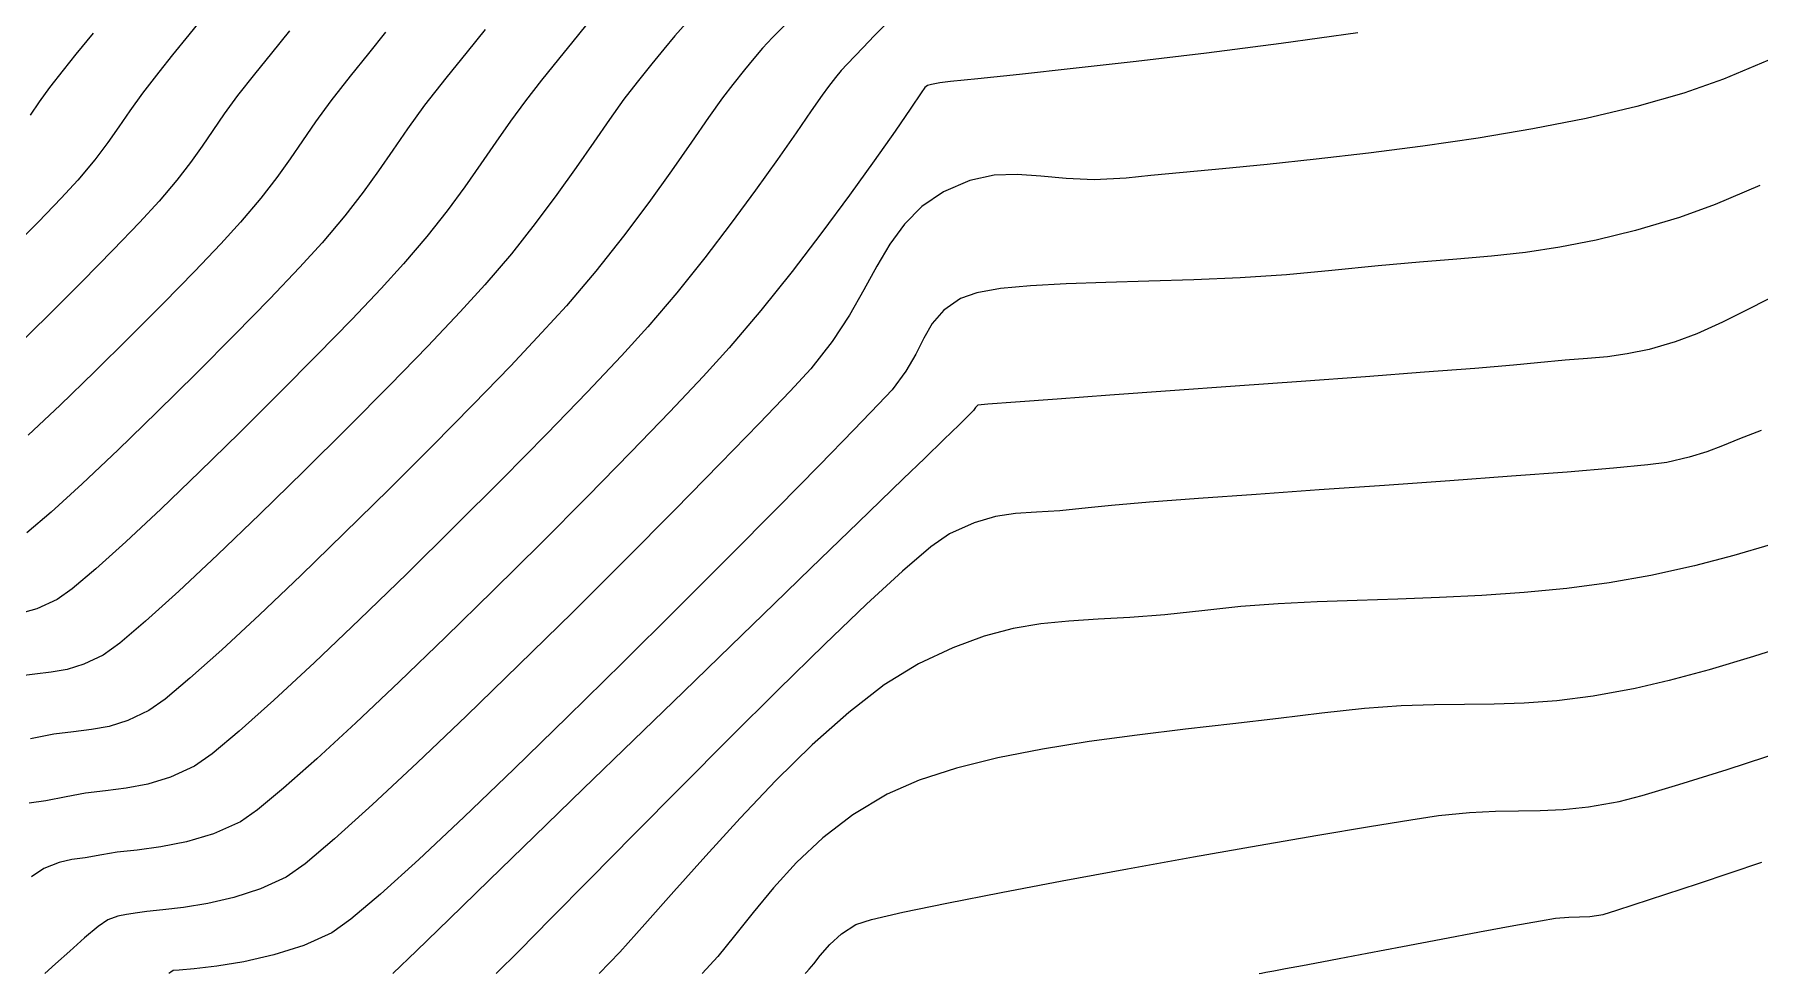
# Model space of a CAD drawing. Header units: millimetres. Extents: x 340454 to 342791, y 6993867 to 6995092.
# Drawn here: x 341928.72 to 341977.06, y 6994271.67 to 6994297.99 of the extents above; entities that cross this region are included whole.
import ezdxf

# ---------------------------------------------------------------- set-up
doc = ezdxf.new("R2010")
doc.units = ezdxf.units.MM
doc.header["$LTSCALE"] = 10
doc.layers.add('T-HM-CURVA_INTERMEDIARIA', color=45, linetype='Continuous')
doc.layers.add('T-HM-CURVA_MESTRA', color=20, linetype='Continuous')

msp = doc.modelspace()

# ---------------------------------------------------------------- linework, layer by layer
at = {"layer": 'T-HM-CURVA_INTERMEDIARIA', "color": 45, "linetype": 'Continuous', "lineweight": -3, "flags": 128}
for points, elevation in [([(341935.866, 6994298.095), (341935.362, 6994297.468), (341934.884, 6994296.876), (341934.412, 6994296.275), (341934.038, 6994295.76), (341933.72, 6994295.299), (341933.419, 6994294.857), (341933.095, 6994294.403), (341932.707, 6994293.901), (341932.214, 6994293.319), (341931.666, 6994292.72), (341930.928, 6994291.949), (341930.061, 6994291.066), (341929.125, 6994290.133), (341928.18, 6994289.208)], 684), ([(341944.162, 6994298.229), (341943.806, 6994297.796), (341943.406, 6994297.3), (341942.925, 6994296.705), (341942.478, 6994296.132), (341942.06, 6994295.556), (341941.651, 6994294.967), (341941.231, 6994294.359), (341940.782, 6994293.722), (341940.283, 6994293.048), (341939.716, 6994292.329), (341939.06, 6994291.557), (341938.433, 6994290.869), (341937.613, 6994290.003), (341936.646, 6994289.008), (341935.58, 6994287.932), (341934.464, 6994286.822), (341933.344, 6994285.726), (341932.268, 6994284.693), (341931.284, 6994283.771), (341930.44, 6994283.008), (341929.782, 6994282.451), (341929.36, 6994282.148), (341928.784, 6994281.884), (341928.285, 6994281.749)], 681), ([(341941.345, 6994298.124), (341940.845, 6994297.505), (341940.245, 6994296.762), (341939.651, 6994296.006), (341939.172, 6994295.347), (341938.759, 6994294.746), (341938.362, 6994294.165), (341937.932, 6994293.564), (341937.421, 6994292.903), (341936.778, 6994292.144), (341936.15, 6994291.456), (341935.316, 6994290.58), (341934.333, 6994289.574), (341933.259, 6994288.496), (341932.151, 6994287.401), (341931.064, 6994286.349), (341930.057, 6994285.396), (341929.185, 6994284.599), (341928.506, 6994284.017)], 682), ([(341952.632, 6994298.33), (341952.247, 6994297.947), (341951.941, 6994297.621), (341951.717, 6994297.387), (341951.492, 6994297.161), (341951.325, 6994296.976), (341951.166, 6994296.783), (341950.965, 6994296.534), (341950.789, 6994296.292), (341950.482, 6994295.849), (341950.06, 6994295.235), (341949.536, 6994294.484), (341948.926, 6994293.628), (341948.243, 6994292.699), (341947.502, 6994291.729), (341946.718, 6994290.75), (341945.906, 6994289.794), (341945.165, 6994288.979), (341944.206, 6994287.963), (341943.077, 6994286.796), (341941.826, 6994285.527), (341940.502, 6994284.203), (341939.153, 6994282.873), (341937.826, 6994281.585), (341936.569, 6994280.388), (341935.431, 6994279.331), (341934.459, 6994278.461), (341933.702, 6994277.828), (341933.208, 6994277.478), (341932.533, 6994277.168), (341931.896, 6994276.973), (341931.289, 6994276.858), (341930.71, 6994276.786), (341930.151, 6994276.718), (341929.609, 6994276.619), (341929.038, 6994276.507), (341928.572, 6994276.445)], 678), ([(341949.768, 6994298.272), (341949.401, 6994297.906), (341949.119, 6994297.604), (341948.873, 6994297.317), (341948.612, 6994296.996), (341948.285, 6994296.591), (341947.997, 6994296.209), (341947.611, 6994295.659), (341947.133, 6994294.968), (341946.571, 6994294.164), (341945.932, 6994293.276), (341945.222, 6994292.331), (341944.451, 6994291.357), (341943.624, 6994290.382), (341942.941, 6994289.63), (341942.057, 6994288.695), (341941.017, 6994287.62), (341939.866, 6994286.45), (341938.646, 6994285.23), (341937.402, 6994284.005), (341936.18, 6994282.819), (341935.022, 6994281.716), (341933.973, 6994280.742), (341933.078, 6994279.941), (341932.381, 6994279.357), (341931.925, 6994279.035), (341931.334, 6994278.756), (341930.813, 6994278.593), (341930.321, 6994278.503), (341929.817, 6994278.443), (341929.26, 6994278.371), (341928.609, 6994278.243)], 679), ([(341938.56, 6994298.053), (341938.078, 6994297.455), (341937.564, 6994296.819), (341937.022, 6994296.128), (341936.592, 6994295.537), (341936.227, 6994295.007), (341935.881, 6994294.499), (341935.508, 6994293.977), (341935.062, 6994293.4), (341934.496, 6994292.731), (341933.94, 6994292.122), (341933.202, 6994291.347), (341932.332, 6994290.457), (341931.382, 6994289.502), (341930.4, 6994288.533), (341929.439, 6994287.602), (341928.547, 6994286.758)], 683), ([(341930.362, 6994298.03), (341929.882, 6994297.433), (341929.524, 6994296.99), (341929.145, 6994296.505), (341928.853, 6994296.096), (341928.602, 6994295.728)], 686), ([(341965.805, 6994298.032), (341963.652, 6994297.736), (341961.558, 6994297.468), (341959.592, 6994297.232), (341957.823, 6994297.031), (341956.32, 6994296.867), (341955.151, 6994296.744), (341954.384, 6994296.666), (341954.089, 6994296.635), (341953.86, 6994296.59), (341953.739, 6994296.562), (341953.667, 6994296.502), (341953.564, 6994296.349), (341953.278, 6994295.925), (341952.833, 6994295.276), (341952.253, 6994294.448), (341951.562, 6994293.486), (341950.786, 6994292.435), (341949.949, 6994291.341), (341949.075, 6994290.25), (341948.188, 6994289.207), (341947.46, 6994288.404), (341946.528, 6994287.414), (341945.433, 6994286.278), (341944.216, 6994285.037), (341942.917, 6994283.731), (341941.578, 6994282.403), (341940.238, 6994281.093), (341938.94, 6994279.843), (341937.724, 6994278.693), (341936.63, 6994277.685), (341935.699, 6994276.859), (341934.972, 6994276.258), (341934.49, 6994275.922), (341933.733, 6994275.579), (341932.978, 6994275.354), (341932.258, 6994275.214), (341931.602, 6994275.128), (341931.042, 6994275.065), (341930.608, 6994274.994), (341930.141, 6994274.907), (341929.768, 6994274.858), (341929.409, 6994274.781), (341928.987, 6994274.607), (341928.634, 6994274.375)], 677), ([(341977.466, 6994297.33), (341976.045, 6994296.74), (341974.936, 6994296.34), (341973.623, 6994295.968), (341972.202, 6994295.636), (341970.706, 6994295.341), (341969.169, 6994295.082), (341967.623, 6994294.855), (341966.101, 6994294.658), (341964.636, 6994294.489), (341963.261, 6994294.344), (341962.008, 6994294.222), (341960.911, 6994294.119), (341960.002, 6994294.034), (341959.314, 6994293.963), (341958.413, 6994293.913), (341957.626, 6994293.948), (341956.92, 6994294.017), (341956.259, 6994294.067), (341955.607, 6994294.045), (341954.929, 6994293.899), (341954.191, 6994293.577), (341953.582, 6994293.162), (341953.096, 6994292.671), (341952.691, 6994292.113), (341952.327, 6994291.496), (341951.964, 6994290.83), (341951.56, 6994290.122), (341951.076, 6994289.383), (341950.47, 6994288.62), (341949.892, 6994287.989), (341949.031, 6994287.084), (341947.938, 6994285.958), (341946.665, 6994284.664), (341945.266, 6994283.257), (341943.793, 6994281.79), (341942.296, 6994280.318), (341940.83, 6994278.893), (341939.446, 6994277.569), (341938.195, 6994276.401), (341937.132, 6994275.441), (341936.307, 6994274.745), (341935.773, 6994274.365), (341935.056, 6994274.037), (341934.309, 6994273.797), (341933.575, 6994273.63), (341932.896, 6994273.521), (341932.314, 6994273.451), (341931.87, 6994273.406), (341931.608, 6994273.37), (341931.302, 6994273.316), (341931.057, 6994273.278), (341930.777, 6994273.171), (341930.505, 6994272.983), (341930.127, 6994272.666), (341929.709, 6994272.292), (341929.315, 6994271.935), (341929.013, 6994271.666)], 676), ([(341977.762, 6994290.814), (341976.844, 6994290.335), (341976.02, 6994289.924), (341975.301, 6994289.597), (341974.696, 6994289.37), (341973.962, 6994289.161), (341973.351, 6994289.032), (341972.799, 6994288.957), (341972.238, 6994288.907), (341971.606, 6994288.858), (341970.836, 6994288.783), (341970.166, 6994288.719), (341969.079, 6994288.629), (341967.665, 6994288.519), (341966.013, 6994288.394), (341964.216, 6994288.262), (341962.363, 6994288.127), (341960.545, 6994287.996), (341958.853, 6994287.874), (341957.377, 6994287.768), (341956.208, 6994287.683), (341955.436, 6994287.625), (341955.151, 6994287.601), (341955.09, 6994287.529), (341955.034, 6994287.445), (341954.919, 6994287.332), (341954.629, 6994287.05), (341954.199, 6994286.633), (341953.665, 6994286.116), (341953.064, 6994285.533), (341952.43, 6994284.919), (341951.801, 6994284.309), (341951.282, 6994283.806), (341950.479, 6994283.027), (341949.446, 6994282.025), (341948.237, 6994280.852), (341946.907, 6994279.562), (341945.51, 6994278.207), (341944.1, 6994276.84), (341942.733, 6994275.514), (341941.461, 6994274.28), (341940.34, 6994273.193), (341939.423, 6994272.304), (341938.766, 6994271.666)], 674), ([(341977.101, 6994286.891), (341976.497, 6994286.655), (341976.018, 6994286.459), (341975.577, 6994286.292), (341975.088, 6994286.141), (341974.463, 6994285.994), (341973.925, 6994285.921), (341972.965, 6994285.829), (341971.665, 6994285.722), (341970.109, 6994285.604), (341968.377, 6994285.478), (341966.552, 6994285.349), (341964.717, 6994285.22), (341962.952, 6994285.096), (341961.34, 6994284.979), (341959.963, 6994284.875), (341958.903, 6994284.787), (341958.243, 6994284.718), (341957.456, 6994284.638), (341956.797, 6994284.6), (341956.211, 6994284.559), (341955.646, 6994284.473), (341955.048, 6994284.299), (341954.364, 6994283.994), (341953.839, 6994283.627), (341953.044, 6994282.949), (341952.032, 6994282.017), (341950.854, 6994280.889), (341949.56, 6994279.622), (341948.205, 6994278.273), (341946.838, 6994276.9), (341945.512, 6994275.559), (341944.279, 6994274.308), (341943.19, 6994273.204), (341942.298, 6994272.304), (341941.653, 6994271.666)], 673), ([(341977.351, 6994283.68), (341976.335, 6994283.38), (341975.232, 6994283.096), (341974.015, 6994282.825), (341972.841, 6994282.615), (341971.656, 6994282.457), (341970.465, 6994282.342), (341969.276, 6994282.261), (341968.094, 6994282.204), (341966.926, 6994282.162), (341965.779, 6994282.125), (341964.658, 6994282.084), (341963.569, 6994282.03), (341962.52, 6994281.952), (341961.516, 6994281.842), (341960.397, 6994281.718), (341959.41, 6994281.645), (341958.524, 6994281.597), (341957.706, 6994281.547), (341956.923, 6994281.469), (341956.142, 6994281.335), (341955.331, 6994281.121), (341954.457, 6994280.799), (341953.487, 6994280.343), (341952.533, 6994279.757), (341951.535, 6994278.986), (341950.514, 6994278.075), (341949.493, 6994277.072), (341948.491, 6994276.021), (341947.532, 6994274.969), (341946.635, 6994273.962), (341945.824, 6994273.045), (341945.119, 6994272.264), (341944.541, 6994271.666)], 672), ([(341978.24, 6994280.984), (341976.887, 6994280.554), (341975.643, 6994280.183), (341974.529, 6994279.88), (341973.568, 6994279.657), (341972.393, 6994279.444), (341971.374, 6994279.313), (341970.463, 6994279.244), (341969.618, 6994279.216), (341968.792, 6994279.207), (341967.941, 6994279.199), (341967.02, 6994279.17), (341965.985, 6994279.099), (341964.79, 6994278.967), (341963.582, 6994278.817), (341962.299, 6994278.669), (341960.968, 6994278.516), (341959.616, 6994278.351), (341958.271, 6994278.167), (341956.961, 6994277.955), (341955.713, 6994277.709), (341954.553, 6994277.422), (341953.51, 6994277.086), (341952.611, 6994276.693), (341951.653, 6994276.118), (341950.813, 6994275.47), (341950.077, 6994274.777), (341949.429, 6994274.069), (341948.855, 6994273.375), (341948.34, 6994272.724), (341947.87, 6994272.145), (341947.428, 6994271.666)], 671), ([(341963.039, 6994271.666), (341963.099, 6994271.677), (341963.228, 6994271.701), (341963.443, 6994271.741), (341963.771, 6994271.803), (341964.247, 6994271.891), (341964.795, 6994271.994), (341965.276, 6994272.085), (341966.063, 6994272.235), (341967.052, 6994272.424), (341968.137, 6994272.63), (341969.214, 6994272.833), (341970.176, 6994273.012), (341970.918, 6994273.146), (341971.337, 6994273.215), (341971.712, 6994273.248), (341972.008, 6994273.252), (341972.302, 6994273.264), (341972.672, 6994273.32), (341973.06, 6994273.438), (341973.974, 6994273.737), (341975.35, 6994274.193), (341977.12, 6994274.785)], 669)]:
    msp.add_lwpolyline(points, dxfattribs=dict(at, elevation=elevation))
at = {"layer": 'T-HM-CURVA_MESTRA', "color": 20, "linetype": 'Continuous', "lineweight": -3, "flags": 128}
for points, elevation in [([(341933.571, 6994298.628), (341933.048, 6994297.983), (341932.592, 6994297.414), (341932.204, 6994296.933), (341931.745, 6994296.344), (341931.39, 6994295.849), (341931.086, 6994295.403), (341930.778, 6994294.96), (341930.412, 6994294.477), (341929.932, 6994293.906), (341929.466, 6994293.397), (341928.838, 6994292.741), (341928.1, 6994291.99)], 685), ([(341946.98, 6994298.304), (341946.664, 6994297.948), (341946.359, 6994297.581), (341946.02, 6994297.162), (341945.605, 6994296.648), (341945.238, 6994296.171), (341944.835, 6994295.607), (341944.392, 6994294.968), (341943.901, 6994294.262), (341943.357, 6994293.499), (341942.753, 6994292.69), (341942.083, 6994291.843), (341941.342, 6994290.969), (341940.651, 6994290.21), (341939.746, 6994289.256), (341938.679, 6994288.158), (341937.504, 6994286.971), (341936.272, 6994285.747), (341935.037, 6994284.538), (341933.85, 6994283.399), (341932.765, 6994282.382), (341931.834, 6994281.539), (341931.109, 6994280.925), (341930.643, 6994280.592), (341930.105, 6994280.337), (341929.636, 6994280.19), (341929.192, 6994280.109), (341928.735, 6994280.055), (341928.221, 6994279.988)], 680), ([(341977.068, 6994293.754), (341975.809, 6994293.218), (341974.816, 6994292.855), (341973.58, 6994292.493), (341972.475, 6994292.221), (341971.461, 6994292.023), (341970.499, 6994291.881), (341969.548, 6994291.776), (341968.571, 6994291.691), (341967.526, 6994291.607), (341966.373, 6994291.507), (341965.075, 6994291.373), (341963.804, 6994291.253), (341962.506, 6994291.17), (341961.209, 6994291.113), (341959.944, 6994291.072), (341958.74, 6994291.037), (341957.626, 6994290.997), (341956.633, 6994290.943), (341955.789, 6994290.864), (341955.126, 6994290.749), (341954.671, 6994290.589), (341954.2, 6994290.258), (341953.877, 6994289.886), (341953.637, 6994289.476), (341953.413, 6994289.029), (341953.14, 6994288.547), (341952.752, 6994288.032), (341952.375, 6994287.627), (341951.678, 6994286.904), (341950.713, 6994285.915), (341949.531, 6994284.715), (341948.184, 6994283.355), (341946.722, 6994281.891), (341945.197, 6994280.376), (341943.66, 6994278.862), (341942.162, 6994277.403), (341940.755, 6994276.053), (341939.489, 6994274.865), (341938.417, 6994273.893), (341937.588, 6994273.189), (341937.056, 6994272.808), (341936.27, 6994272.453), (341935.428, 6994272.187), (341934.592, 6994271.998), (341933.828, 6994271.872), (341933.2, 6994271.796), (341932.771, 6994271.758), (341932.607, 6994271.746), (341932.541, 6994271.705), (341932.486, 6994271.666)], 675), ([(341950.316, 6994271.666), (341950.354, 6994271.704), (341950.432, 6994271.791), (341950.555, 6994271.942), (341950.737, 6994272.171), (341951.004, 6994272.479), (341951.331, 6994272.78), (341951.735, 6994273.043), (341952.171, 6994273.178), (341953.049, 6994273.382), (341954.288, 6994273.64), (341955.805, 6994273.939), (341957.517, 6994274.264), (341959.343, 6994274.601), (341961.2, 6994274.936), (341963.005, 6994275.255), (341964.676, 6994275.544), (341966.131, 6994275.789), (341967.288, 6994275.976), (341968.063, 6994276.091), (341968.93, 6994276.182), (341969.658, 6994276.22), (341970.3, 6994276.229), (341970.913, 6994276.236), (341971.55, 6994276.264), (341972.268, 6994276.34), (341973.12, 6994276.488), (341973.766, 6994276.655), (341974.793, 6994276.961), (341976.148, 6994277.389), (341977.778, 6994277.92)], 670)]:
    msp.add_lwpolyline(points, dxfattribs=dict(at, elevation=elevation))

doc.saveas('drawing.dxf')
